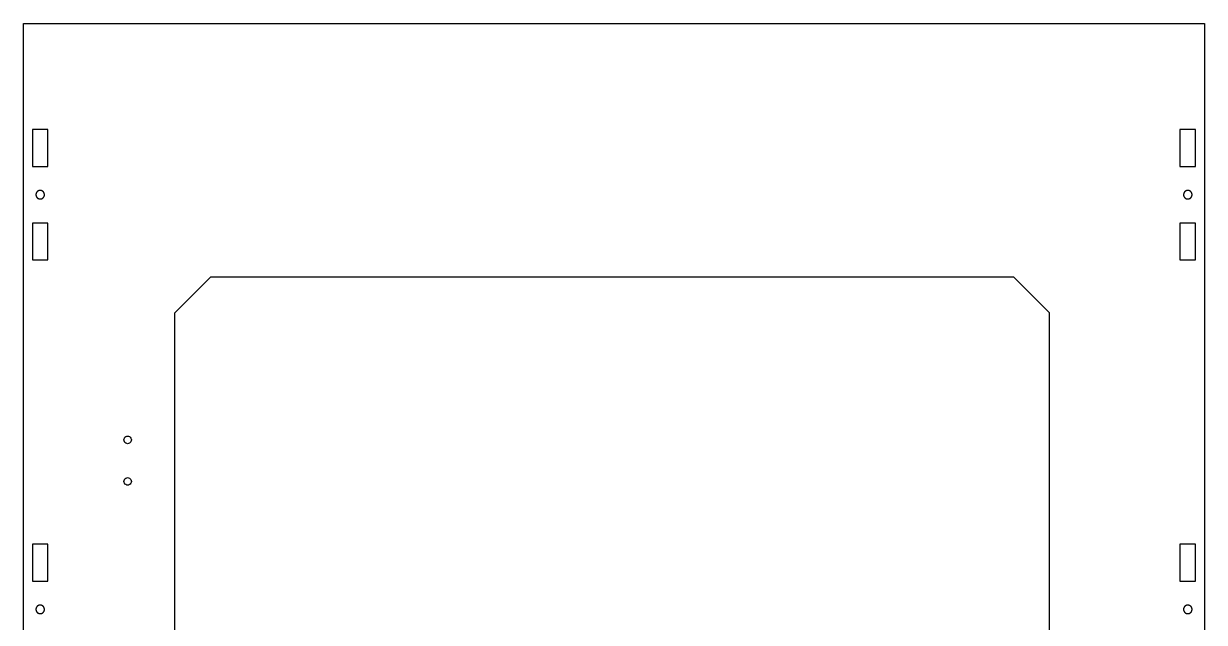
# Model space of a CAD drawing. Extents: x -841 to 661, y -518 to 541.
# Drawn here: x -840.9 to -342.1, y -245.3 to 7.4 of the extents above; entities that cross this region are included whole.
import ezdxf

# ---------------------------------------------------------------- set-up
doc = ezdxf.new("R2010")
doc.units = 0
doc.layers.get('0').update_dxf_attribs({"linetype": 'CONTINUOUS'})

msp = doc.modelspace()

# ---------------------------------------------------------------- linework, layer by layer
for p, q in [((-840.86, 7.45), (-342.08, 7.45)), ((-840.86, -517.55), (-840.86, 7.45)), ((-342.08, 7.45), (-342.08, -517.55)), ((-830.56, -37.21), (-837.16, -37.21)), ((-837.16, -37.21), (-837.16, -52.81)), ((-830.56, -52.81), (-830.56, -37.21)), ((-345.78, -37.21), (-352.38, -37.21)), ((-352.38, -37.21), (-352.38, -52.81)), ((-345.78, -52.81), (-345.78, -37.21)), ((-837.16, -52.81), (-830.56, -52.81)), ((-352.38, -52.81), (-345.78, -52.81)), ((-835.65, -64.68), (-835.66, -64.74)), ((-835.66, -64.74), (-835.66, -64.79)), ((-835.66, -64.79), (-835.65, -64.85)), ((-835.64, -64.51), (-835.65, -64.57)), ((-835.65, -64.57), (-835.65, -64.62)), ((-835.65, -64.62), (-835.65, -64.68)), ((-835.63, -64.46), (-835.64, -64.51)), ((-835.62, -64.4), (-835.63, -64.46)), ((-835.61, -64.35), (-835.62, -64.4)), ((-835.59, -64.29), (-835.61, -64.35)), ((-835.58, -64.24), (-835.59, -64.29)), ((-835.56, -64.18), (-835.58, -64.24)), ((-835.54, -64.13), (-835.56, -64.18)), ((-835.52, -64.08), (-835.54, -64.13)), ((-835.5, -64.02), (-835.52, -64.08)), ((-835.47, -63.97), (-835.5, -64.02)), ((-835.45, -63.92), (-835.47, -63.97)), ((-835.42, -63.87), (-835.45, -63.92)), ((-835.39, -63.82), (-835.42, -63.87)), ((-835.36, -63.78), (-835.39, -63.82)), ((-835.33, -63.73), (-835.36, -63.78)), ((-835.3, -63.68), (-835.33, -63.73)), ((-835.26, -63.64), (-835.3, -63.68)), ((-835.23, -63.6), (-835.26, -63.64)), ((-835.19, -63.55), (-835.23, -63.6)), ((-835.15, -63.51), (-835.19, -63.55)), ((-835.11, -63.47), (-835.15, -63.51)), ((-835.07, -63.43), (-835.11, -63.47)), ((-835.03, -63.4), (-835.07, -63.43)), ((-834.98, -63.36), (-835.03, -63.4)), ((-834.94, -63.33), (-834.98, -63.36)), ((-834.89, -63.29), (-834.94, -63.33)), ((-834.84, -63.26), (-834.89, -63.29)), ((-834.8, -63.23), (-834.84, -63.26)), ((-834.75, -63.2), (-834.8, -63.23)), ((-834.7, -63.17), (-834.75, -63.2)), ((-834.65, -63.15), (-834.7, -63.17)), ((-834.6, -63.12), (-834.65, -63.15)), ((-834.55, -63.1), (-834.6, -63.12)), ((-834.49, -63.08), (-834.55, -63.1)), ((-834.44, -63.06), (-834.49, -63.08)), ((-834.39, -63.04), (-834.44, -63.06)), ((-834.33, -63.03), (-834.39, -63.04)), ((-834.28, -63.01), (-834.33, -63.03)), ((-834.22, -63), (-834.28, -63.01)), ((-834.17, -62.99), (-834.22, -63)), ((-834.11, -62.98), (-834.17, -62.99)), ((-834.05, -62.98), (-834.11, -62.98)), ((-834, -62.97), (-834.05, -62.98)), ((-833.94, -62.97), (-834, -62.97)), ((-833.88, -62.96), (-833.94, -62.97)), ((-833.83, -62.96), (-833.88, -62.96)), ((-833.77, -62.97), (-833.83, -62.96)), ((-833.72, -62.97), (-833.77, -62.97)), ((-833.66, -62.98), (-833.72, -62.97)), ((-833.6, -62.98), (-833.66, -62.98)), ((-833.55, -62.99), (-833.6, -62.98)), ((-833.49, -63), (-833.55, -62.99)), ((-833.44, -63.01), (-833.49, -63)), ((-833.38, -63.03), (-833.44, -63.01)), ((-833.33, -63.04), (-833.38, -63.03)), ((-833.27, -63.06), (-833.33, -63.04)), ((-833.22, -63.08), (-833.27, -63.06)), ((-833.17, -63.1), (-833.22, -63.08)), ((-833.12, -63.12), (-833.17, -63.1)), ((-833.06, -63.15), (-833.12, -63.12)), ((-833.01, -63.17), (-833.06, -63.15)), ((-832.96, -63.2), (-833.01, -63.17)), ((-832.92, -63.23), (-832.96, -63.2)), ((-832.87, -63.26), (-832.92, -63.23)), ((-832.82, -63.29), (-832.87, -63.26)), ((-832.78, -63.32), (-832.82, -63.29)), ((-832.73, -63.36), (-832.78, -63.32)), ((-832.69, -63.4), (-832.73, -63.36)), ((-832.65, -63.43), (-832.69, -63.4)), ((-832.6, -63.47), (-832.65, -63.43)), ((-832.56, -63.51), (-832.6, -63.47)), ((-832.53, -63.55), (-832.56, -63.51)), ((-832.49, -63.59), (-832.53, -63.55)), ((-832.45, -63.64), (-832.49, -63.59)), ((-832.42, -63.68), (-832.45, -63.64)), ((-832.38, -63.73), (-832.42, -63.68)), ((-832.35, -63.78), (-832.38, -63.73)), ((-832.32, -63.82), (-832.35, -63.78)), ((-832.29, -63.87), (-832.32, -63.82)), ((-832.27, -63.92), (-832.29, -63.87)), ((-832.24, -63.97), (-832.27, -63.92)), ((-832.22, -64.02), (-832.24, -63.97)), ((-832.19, -64.07), (-832.22, -64.02)), ((-832.17, -64.13), (-832.19, -64.07)), ((-832.15, -64.18), (-832.17, -64.13)), ((-832.14, -64.23), (-832.15, -64.18)), ((-832.12, -64.29), (-832.14, -64.23)), ((-832.11, -64.34), (-832.12, -64.29)), ((-832.09, -64.4), (-832.11, -64.34)), ((-832.08, -64.45), (-832.09, -64.4)), ((-832.07, -64.51), (-832.08, -64.45)), ((-832.07, -64.57), (-832.07, -64.51)), ((-832.06, -64.62), (-832.07, -64.57)), ((-832.06, -64.68), (-832.06, -64.62)), ((-832.06, -64.74), (-832.06, -64.68)), ((-832.06, -64.79), (-832.06, -64.74)), ((-832.06, -64.85), (-832.06, -64.79)), ((-350.87, -64.62), (-350.88, -64.68)), ((-350.88, -64.68), (-350.88, -64.74)), ((-350.88, -64.74), (-350.88, -64.79)), ((-350.88, -64.79), (-350.88, -64.85)), ((-350.86, -64.51), (-350.87, -64.57)), ((-350.87, -64.57), (-350.87, -64.62)), ((-350.85, -64.46), (-350.86, -64.51)), ((-350.84, -64.4), (-350.85, -64.46)), ((-350.83, -64.35), (-350.84, -64.4)), ((-350.82, -64.29), (-350.83, -64.35)), ((-350.8, -64.24), (-350.82, -64.29)), ((-350.78, -64.18), (-350.8, -64.24)), ((-350.76, -64.13), (-350.78, -64.18)), ((-350.74, -64.08), (-350.76, -64.13)), ((-350.72, -64.02), (-350.74, -64.08)), ((-350.7, -63.97), (-350.72, -64.02)), ((-350.67, -63.92), (-350.7, -63.97)), ((-350.64, -63.87), (-350.67, -63.92)), ((-350.61, -63.82), (-350.64, -63.87)), ((-350.58, -63.78), (-350.61, -63.82)), ((-350.55, -63.73), (-350.58, -63.78)), ((-350.52, -63.68), (-350.55, -63.73)), ((-350.48, -63.64), (-350.52, -63.68)), ((-350.45, -63.6), (-350.48, -63.64)), ((-350.41, -63.55), (-350.45, -63.6)), ((-350.37, -63.51), (-350.41, -63.55)), ((-350.33, -63.47), (-350.37, -63.51)), ((-350.29, -63.43), (-350.33, -63.47)), ((-350.25, -63.4), (-350.29, -63.43)), ((-350.21, -63.36), (-350.25, -63.4)), ((-350.16, -63.33), (-350.21, -63.36)), ((-350.12, -63.29), (-350.16, -63.33)), ((-350.07, -63.26), (-350.12, -63.29)), ((-350.02, -63.23), (-350.07, -63.26)), ((-349.97, -63.2), (-350.02, -63.23)), ((-349.92, -63.17), (-349.97, -63.2)), ((-349.87, -63.15), (-349.92, -63.17)), ((-349.82, -63.12), (-349.87, -63.15)), ((-349.77, -63.1), (-349.82, -63.12)), ((-349.72, -63.08), (-349.77, -63.1)), ((-349.66, -63.06), (-349.72, -63.08)), ((-349.61, -63.04), (-349.66, -63.06)), ((-349.56, -63.03), (-349.61, -63.04)), ((-349.5, -63.01), (-349.56, -63.03)), ((-349.45, -63), (-349.5, -63.01)), ((-349.39, -62.99), (-349.45, -63)), ((-349.33, -62.98), (-349.39, -62.99)), ((-349.28, -62.98), (-349.33, -62.98)), ((-349.22, -62.97), (-349.28, -62.98)), ((-349.17, -62.97), (-349.22, -62.97)), ((-349.11, -62.96), (-349.17, -62.97)), ((-349.05, -62.96), (-349.11, -62.96)), ((-349, -62.97), (-349.05, -62.96)), ((-348.94, -62.97), (-349, -62.97)), ((-348.88, -62.98), (-348.94, -62.97)), ((-348.83, -62.98), (-348.88, -62.98)), ((-348.77, -62.99), (-348.83, -62.98)), ((-348.72, -63), (-348.77, -62.99)), ((-348.66, -63.01), (-348.72, -63)), ((-348.61, -63.03), (-348.66, -63.01)), ((-348.55, -63.04), (-348.61, -63.03)), ((-348.5, -63.06), (-348.55, -63.04)), ((-348.44, -63.08), (-348.5, -63.06)), ((-348.39, -63.1), (-348.44, -63.08)), ((-348.34, -63.12), (-348.39, -63.1)), ((-348.29, -63.15), (-348.34, -63.12)), ((-348.24, -63.17), (-348.29, -63.15)), ((-348.19, -63.2), (-348.24, -63.17)), ((-348.14, -63.23), (-348.19, -63.2)), ((-348.09, -63.26), (-348.14, -63.23)), ((-348.05, -63.29), (-348.09, -63.26)), ((-348, -63.32), (-348.05, -63.29)), ((-347.95, -63.36), (-348, -63.32)), ((-347.91, -63.4), (-347.95, -63.36)), ((-347.87, -63.43), (-347.91, -63.4)), ((-347.83, -63.47), (-347.87, -63.43)), ((-347.79, -63.51), (-347.83, -63.47)), ((-347.75, -63.55), (-347.79, -63.51)), ((-347.71, -63.59), (-347.75, -63.55)), ((-347.68, -63.64), (-347.71, -63.59)), ((-347.64, -63.68), (-347.68, -63.64)), ((-347.61, -63.73), (-347.64, -63.68)), ((-347.58, -63.78), (-347.61, -63.73)), ((-347.55, -63.82), (-347.58, -63.78)), ((-347.52, -63.87), (-347.55, -63.82)), ((-347.49, -63.92), (-347.52, -63.87)), ((-347.46, -63.97), (-347.49, -63.92)), ((-347.44, -64.02), (-347.46, -63.97)), ((-347.42, -64.07), (-347.44, -64.02)), ((-347.4, -64.13), (-347.42, -64.07)), ((-347.38, -64.18), (-347.4, -64.13)), ((-347.36, -64.23), (-347.38, -64.18)), ((-347.34, -64.29), (-347.36, -64.23)), ((-347.33, -64.34), (-347.34, -64.29)), ((-347.32, -64.4), (-347.33, -64.34)), ((-347.31, -64.45), (-347.32, -64.4)), ((-347.3, -64.51), (-347.31, -64.45)), ((-347.29, -64.57), (-347.3, -64.51)), ((-347.28, -64.62), (-347.29, -64.57)), ((-347.28, -64.68), (-347.28, -64.62)), ((-347.28, -64.74), (-347.28, -64.68)), ((-347.28, -64.79), (-347.28, -64.74)), ((-347.28, -64.85), (-347.28, -64.79)), ((-835.65, -64.85), (-835.65, -64.91)), ((-835.65, -64.91), (-835.64, -64.96)), ((-835.64, -64.96), (-835.64, -65.02)), ((-835.64, -65.02), (-835.63, -65.07)), ((-835.63, -65.07), (-835.62, -65.13)), ((-835.62, -65.13), (-835.61, -65.19)), ((-835.61, -65.19), (-835.59, -65.24)), ((-835.59, -65.24), (-835.58, -65.29)), ((-835.58, -65.29), (-835.56, -65.35)), ((-835.56, -65.35), (-835.54, -65.4)), ((-835.54, -65.4), (-835.52, -65.45)), ((-835.52, -65.45), (-835.5, -65.51)), ((-835.5, -65.51), (-835.47, -65.56)), ((-835.47, -65.56), (-835.45, -65.61)), ((-835.45, -65.61), (-835.42, -65.66)), ((-835.42, -65.66), (-835.39, -65.71)), ((-835.39, -65.71), (-835.36, -65.75)), ((-835.36, -65.75), (-835.33, -65.8)), ((-835.33, -65.8), (-835.29, -65.85)), ((-835.29, -65.85), (-835.26, -65.89)), ((-835.26, -65.89), (-835.22, -65.93)), ((-835.22, -65.93), (-835.19, -65.98)), ((-835.19, -65.98), (-835.15, -66.02)), ((-835.15, -66.02), (-835.11, -66.06)), ((-835.11, -66.06), (-835.07, -66.1)), ((-835.07, -66.1), (-835.02, -66.13)), ((-835.02, -66.13), (-834.98, -66.17)), ((-834.98, -66.17), (-834.94, -66.2)), ((-834.94, -66.2), (-834.89, -66.24)), ((-834.89, -66.24), (-834.84, -66.27)), ((-834.84, -66.27), (-834.8, -66.3)), ((-834.8, -66.3), (-834.75, -66.33)), ((-834.75, -66.33), (-834.7, -66.36)), ((-834.7, -66.36), (-834.65, -66.38)), ((-834.65, -66.38), (-834.6, -66.41)), ((-834.6, -66.41), (-834.54, -66.43)), ((-834.54, -66.43), (-834.49, -66.45)), ((-834.49, -66.45), (-834.44, -66.47)), ((-834.44, -66.47), (-834.38, -66.49)), ((-834.38, -66.49), (-834.33, -66.5)), ((-834.33, -66.5), (-834.28, -66.52)), ((-834.28, -66.52), (-834.22, -66.53)), ((-834.22, -66.53), (-834.16, -66.54)), ((-834.16, -66.54), (-834.11, -66.55)), ((-834.11, -66.55), (-834.05, -66.55)), ((-834.05, -66.55), (-834, -66.56)), ((-834, -66.56), (-833.94, -66.56)), ((-833.94, -66.56), (-833.88, -66.56)), ((-833.88, -66.56), (-833.83, -66.56)), ((-833.83, -66.56), (-833.77, -66.56)), ((-833.77, -66.56), (-833.71, -66.56)), ((-833.71, -66.56), (-833.66, -66.55)), ((-833.66, -66.55), (-833.6, -66.55)), ((-833.6, -66.55), (-833.55, -66.54)), ((-833.55, -66.54), (-833.49, -66.53)), ((-833.49, -66.53), (-833.43, -66.51)), ((-833.43, -66.51), (-833.38, -66.5)), ((-833.38, -66.5), (-833.33, -66.48)), ((-833.33, -66.48), (-833.27, -66.47)), ((-833.27, -66.47), (-833.22, -66.45)), ((-833.22, -66.45), (-833.17, -66.43)), ((-833.17, -66.43), (-833.11, -66.4)), ((-833.11, -66.4), (-833.06, -66.38)), ((-833.06, -66.38), (-833.01, -66.35)), ((-833.01, -66.35), (-832.96, -66.33)), ((-832.96, -66.33), (-832.91, -66.3)), ((-832.91, -66.3), (-832.87, -66.27)), ((-832.87, -66.27), (-832.82, -66.24)), ((-832.82, -66.24), (-832.77, -66.2)), ((-832.77, -66.2), (-832.73, -66.17)), ((-832.73, -66.17), (-832.69, -66.13)), ((-832.69, -66.13), (-832.64, -66.1)), ((-832.64, -66.1), (-832.6, -66.06)), ((-832.6, -66.06), (-832.56, -66.02)), ((-832.56, -66.02), (-832.52, -65.98)), ((-832.52, -65.98), (-832.49, -65.93)), ((-832.49, -65.93), (-832.45, -65.89)), ((-832.45, -65.89), (-832.42, -65.84)), ((-832.42, -65.84), (-832.38, -65.8)), ((-832.38, -65.8), (-832.35, -65.75)), ((-832.35, -65.75), (-832.32, -65.7)), ((-832.32, -65.7), (-832.29, -65.66)), ((-832.29, -65.66), (-832.26, -65.61)), ((-832.26, -65.61), (-832.24, -65.56)), ((-832.24, -65.56), (-832.21, -65.5)), ((-832.21, -65.5), (-832.19, -65.45)), ((-832.19, -65.45), (-832.17, -65.4)), ((-832.17, -65.4), (-832.15, -65.35)), ((-832.15, -65.35), (-832.14, -65.29)), ((-832.14, -65.29), (-832.12, -65.24)), ((-832.12, -65.24), (-832.11, -65.18)), ((-832.11, -65.18), (-832.09, -65.13)), ((-832.09, -65.13), (-832.08, -65.07)), ((-832.08, -65.07), (-832.07, -65.02)), ((-832.07, -64.96), (-832.06, -64.9)), ((-832.07, -65.02), (-832.07, -64.96)), ((-832.06, -64.9), (-832.06, -64.85)), ((-350.88, -64.85), (-350.87, -64.91)), ((-350.87, -64.91), (-350.87, -64.96)), ((-350.87, -64.96), (-350.86, -65.02)), ((-350.86, -65.02), (-350.85, -65.07)), ((-350.85, -65.07), (-350.84, -65.13)), ((-350.84, -65.13), (-350.83, -65.19)), ((-350.83, -65.19), (-350.82, -65.24)), ((-350.82, -65.24), (-350.8, -65.29)), ((-350.8, -65.29), (-350.78, -65.35)), ((-350.78, -65.35), (-350.76, -65.4)), ((-350.76, -65.4), (-350.74, -65.45)), ((-350.74, -65.45), (-350.72, -65.51)), ((-350.72, -65.51), (-350.7, -65.56)), ((-350.7, -65.56), (-350.67, -65.61)), ((-350.67, -65.61), (-350.64, -65.66)), ((-350.64, -65.66), (-350.61, -65.71)), ((-350.61, -65.71), (-350.58, -65.75)), ((-350.58, -65.75), (-350.55, -65.8)), ((-350.55, -65.8), (-350.52, -65.85)), ((-350.52, -65.85), (-350.48, -65.89)), ((-350.48, -65.89), (-350.45, -65.93)), ((-350.45, -65.93), (-350.41, -65.98)), ((-350.41, -65.98), (-350.37, -66.02)), ((-350.37, -66.02), (-350.33, -66.06)), ((-350.33, -66.06), (-350.29, -66.1)), ((-350.29, -66.1), (-350.25, -66.13)), ((-350.25, -66.13), (-350.2, -66.17)), ((-350.2, -66.17), (-350.16, -66.2)), ((-350.16, -66.2), (-350.11, -66.24)), ((-350.11, -66.24), (-350.07, -66.27)), ((-350.07, -66.27), (-350.02, -66.3)), ((-350.02, -66.3), (-349.97, -66.33)), ((-349.97, -66.33), (-349.92, -66.36)), ((-349.92, -66.36), (-349.87, -66.38)), ((-349.87, -66.38), (-349.82, -66.41)), ((-349.82, -66.41), (-349.77, -66.43)), ((-349.77, -66.43), (-349.71, -66.45)), ((-349.71, -66.45), (-349.66, -66.47)), ((-349.66, -66.47), (-349.61, -66.49)), ((-349.61, -66.49), (-349.55, -66.5)), ((-349.55, -66.5), (-349.5, -66.52)), ((-349.5, -66.52), (-349.44, -66.53)), ((-349.44, -66.53), (-349.39, -66.54)), ((-349.39, -66.54), (-349.33, -66.55)), ((-349.33, -66.55), (-349.28, -66.55)), ((-349.28, -66.55), (-349.22, -66.56)), ((-349.22, -66.56), (-349.16, -66.56)), ((-349.16, -66.56), (-349.11, -66.56)), ((-349.11, -66.56), (-349.05, -66.56)), ((-349.05, -66.56), (-348.99, -66.56)), ((-348.99, -66.56), (-348.94, -66.56)), ((-348.94, -66.56), (-348.88, -66.55)), ((-348.88, -66.55), (-348.82, -66.55)), ((-348.82, -66.55), (-348.77, -66.54)), ((-348.77, -66.54), (-348.71, -66.53)), ((-348.71, -66.53), (-348.66, -66.51)), ((-348.66, -66.51), (-348.6, -66.5)), ((-348.6, -66.5), (-348.55, -66.48)), ((-348.55, -66.48), (-348.5, -66.47)), ((-348.5, -66.47), (-348.44, -66.45)), ((-348.44, -66.45), (-348.39, -66.43)), ((-348.39, -66.43), (-348.34, -66.4)), ((-348.34, -66.4), (-348.29, -66.38)), ((-348.29, -66.38), (-348.24, -66.35)), ((-348.24, -66.35), (-348.19, -66.33)), ((-348.19, -66.33), (-348.14, -66.3)), ((-348.14, -66.3), (-348.09, -66.27)), ((-348.09, -66.27), (-348.04, -66.24)), ((-348.04, -66.24), (-348, -66.2)), ((-348, -66.2), (-347.95, -66.17)), ((-347.95, -66.17), (-347.91, -66.13)), ((-347.91, -66.13), (-347.87, -66.1)), ((-347.87, -66.1), (-347.83, -66.06)), ((-347.83, -66.06), (-347.79, -66.02)), ((-347.79, -66.02), (-347.75, -65.98)), ((-347.75, -65.98), (-347.71, -65.93)), ((-347.71, -65.93), (-347.67, -65.89)), ((-347.67, -65.89), (-347.64, -65.84)), ((-347.64, -65.84), (-347.61, -65.8)), ((-347.61, -65.8), (-347.57, -65.75)), ((-347.57, -65.75), (-347.54, -65.7)), ((-347.54, -65.7), (-347.52, -65.66)), ((-347.52, -65.66), (-347.49, -65.61)), ((-347.49, -65.61), (-347.46, -65.56)), ((-347.46, -65.56), (-347.44, -65.5)), ((-347.44, -65.5), (-347.42, -65.45)), ((-347.42, -65.45), (-347.4, -65.4)), ((-347.4, -65.4), (-347.38, -65.35)), ((-347.38, -65.35), (-347.36, -65.29)), ((-347.36, -65.29), (-347.34, -65.24)), ((-347.34, -65.24), (-347.33, -65.18)), ((-347.33, -65.18), (-347.32, -65.13)), ((-347.32, -65.13), (-347.31, -65.07)), ((-347.31, -65.07), (-347.3, -65.02)), ((-347.3, -65.02), (-347.29, -64.96)), ((-347.29, -64.96), (-347.28, -64.9)), ((-347.28, -64.9), (-347.28, -64.85)), ((-830.56, -76.71), (-837.16, -76.71)), ((-837.16, -76.71), (-837.16, -92.31)), ((-830.56, -92.31), (-830.56, -76.71)), ((-352.38, -76.71), (-352.38, -92.31)), ((-345.78, -76.71), (-352.38, -76.71)), ((-345.78, -92.31), (-345.78, -76.71)), ((-837.16, -92.31), (-830.56, -92.31)), ((-352.38, -92.31), (-345.78, -92.31)), ((-776.91, -114.56), (-761.91, -99.56)), ((-422.51, -99.56), (-761.91, -99.56)), ((-407.51, -114.56), (-422.51, -99.56)), ((-776.91, -378.97), (-776.91, -114.56)), ((-407.51, -379.04), (-407.51, -114.56)), ((-798.51, -168.26), (-798.45, -167.85)), ((-798.45, -168.68), (-798.51, -168.26)), ((-798.45, -167.85), (-798.29, -167.46)), ((-798.29, -169.06), (-798.45, -168.68)), ((-798.29, -167.46), (-798.04, -167.13)), ((-798.04, -169.39), (-798.29, -169.06)), ((-798.04, -167.13), (-797.71, -166.88)), ((-797.71, -169.65), (-798.04, -169.39)), ((-797.71, -166.88), (-797.32, -166.72)), ((-797.32, -166.72), (-796.91, -166.66)), ((-796.91, -166.66), (-796.49, -166.72)), ((-796.49, -166.72), (-796.11, -166.88)), ((-796.11, -166.88), (-795.78, -167.13)), ((-795.78, -169.39), (-796.11, -169.65)), ((-795.78, -167.13), (-795.52, -167.46)), ((-795.52, -169.06), (-795.78, -169.39)), ((-795.52, -167.46), (-795.36, -167.85)), ((-795.36, -168.68), (-795.52, -169.06)), ((-795.36, -167.85), (-795.31, -168.26)), ((-795.31, -168.26), (-795.36, -168.68)), ((-797.32, -169.81), (-797.71, -169.65)), ((-796.91, -169.86), (-797.32, -169.81)), ((-796.49, -169.81), (-796.91, -169.86)), ((-796.11, -169.65), (-796.49, -169.81)), ((-798.04, -184.63), (-797.71, -184.38)), ((-797.71, -184.38), (-797.32, -184.22)), ((-797.32, -184.22), (-796.91, -184.16)), ((-796.91, -184.16), (-796.49, -184.22)), ((-796.49, -184.22), (-796.11, -184.38)), ((-796.11, -184.38), (-795.78, -184.63)), ((-798.51, -185.76), (-798.45, -185.35)), ((-798.45, -186.18), (-798.51, -185.76)), ((-798.45, -185.35), (-798.29, -184.96)), ((-798.29, -186.56), (-798.45, -186.18)), ((-798.29, -184.96), (-798.04, -184.63)), ((-798.04, -186.89), (-798.29, -186.56)), ((-797.71, -187.15), (-798.04, -186.89)), ((-797.32, -187.31), (-797.71, -187.15)), ((-796.91, -187.36), (-797.32, -187.31)), ((-796.49, -187.31), (-796.91, -187.36)), ((-796.11, -187.15), (-796.49, -187.31)), ((-795.78, -186.89), (-796.11, -187.15)), ((-795.78, -184.63), (-795.52, -184.96)), ((-795.52, -186.56), (-795.78, -186.89)), ((-795.52, -184.96), (-795.36, -185.35)), ((-795.36, -186.18), (-795.52, -186.56)), ((-795.36, -185.35), (-795.31, -185.76)), ((-795.31, -185.76), (-795.36, -186.18)), ((-837.16, -212.25), (-837.16, -227.85)), ((-830.56, -212.25), (-837.16, -212.25)), ((-830.56, -227.85), (-830.56, -212.25)), ((-352.38, -212.25), (-352.38, -227.85)), ((-345.78, -212.25), (-352.38, -212.25)), ((-345.78, -227.85), (-345.78, -212.25)), ((-837.16, -227.85), (-830.56, -227.85)), ((-352.38, -227.85), (-345.78, -227.85)), ((-835.61, -239.38), (-835.62, -239.44)), ((-835.59, -239.33), (-835.61, -239.38)), ((-835.58, -239.27), (-835.59, -239.33)), ((-835.56, -239.22), (-835.58, -239.27)), ((-835.54, -239.17), (-835.56, -239.22)), ((-835.52, -239.11), (-835.54, -239.17)), ((-835.5, -239.06), (-835.52, -239.11)), ((-835.47, -239.01), (-835.5, -239.06)), ((-835.45, -238.96), (-835.47, -239.01)), ((-835.42, -238.91), (-835.45, -238.96)), ((-835.39, -238.86), (-835.42, -238.91)), ((-835.36, -238.81), (-835.39, -238.86)), ((-835.33, -238.77), (-835.36, -238.81)), ((-835.3, -238.72), (-835.33, -238.77)), ((-835.26, -238.68), (-835.3, -238.72)), ((-835.23, -238.63), (-835.26, -238.68)), ((-835.19, -238.59), (-835.23, -238.63)), ((-835.15, -238.55), (-835.19, -238.59)), ((-835.11, -238.51), (-835.15, -238.55)), ((-835.07, -238.47), (-835.11, -238.51)), ((-835.03, -238.43), (-835.07, -238.47)), ((-834.98, -238.4), (-835.03, -238.43)), ((-834.94, -238.36), (-834.98, -238.4)), ((-834.89, -238.33), (-834.94, -238.36)), ((-834.84, -238.3), (-834.89, -238.33)), ((-834.8, -238.27), (-834.84, -238.3)), ((-834.75, -238.24), (-834.8, -238.27)), ((-834.7, -238.21), (-834.75, -238.24)), ((-834.65, -238.19), (-834.7, -238.21)), ((-834.6, -238.16), (-834.65, -238.19)), ((-834.55, -238.14), (-834.6, -238.16)), ((-834.49, -238.12), (-834.55, -238.14)), ((-834.44, -238.1), (-834.49, -238.12)), ((-834.39, -238.08), (-834.44, -238.1)), ((-834.33, -238.07), (-834.39, -238.08)), ((-834.28, -238.05), (-834.33, -238.07)), ((-834.22, -238.04), (-834.28, -238.05)), ((-834.17, -238.03), (-834.22, -238.04)), ((-834.11, -238.02), (-834.17, -238.03)), ((-834.05, -238.01), (-834.11, -238.02)), ((-834, -238.01), (-834.05, -238.01)), ((-833.94, -238), (-834, -238.01)), ((-833.88, -238), (-833.94, -238)), ((-833.83, -238), (-833.88, -238)), ((-833.77, -238), (-833.83, -238)), ((-833.72, -238.01), (-833.77, -238)), ((-833.66, -238.01), (-833.72, -238.01)), ((-833.6, -238.02), (-833.66, -238.01)), ((-833.55, -238.03), (-833.6, -238.02)), ((-833.49, -238.04), (-833.55, -238.03)), ((-833.44, -238.05), (-833.49, -238.04)), ((-833.38, -238.07), (-833.44, -238.05)), ((-833.33, -238.08), (-833.38, -238.07)), ((-833.27, -238.1), (-833.33, -238.08)), ((-833.22, -238.12), (-833.27, -238.1)), ((-833.17, -238.14), (-833.22, -238.12)), ((-833.12, -238.16), (-833.17, -238.14)), ((-833.06, -238.18), (-833.12, -238.16)), ((-833.01, -238.21), (-833.06, -238.18)), ((-832.96, -238.24), (-833.01, -238.21)), ((-832.92, -238.27), (-832.96, -238.24)), ((-832.87, -238.3), (-832.92, -238.27)), ((-832.82, -238.33), (-832.87, -238.3)), ((-832.78, -238.36), (-832.82, -238.33)), ((-832.73, -238.4), (-832.78, -238.36)), ((-832.69, -238.43), (-832.73, -238.4)), ((-832.65, -238.47), (-832.69, -238.43)), ((-832.6, -238.51), (-832.65, -238.47)), ((-832.56, -238.55), (-832.6, -238.51)), ((-832.53, -238.59), (-832.56, -238.55)), ((-832.49, -238.63), (-832.53, -238.59)), ((-832.45, -238.68), (-832.49, -238.63)), ((-832.42, -238.72), (-832.45, -238.68)), ((-832.38, -238.77), (-832.42, -238.72)), ((-832.35, -238.81), (-832.38, -238.77)), ((-832.32, -238.86), (-832.35, -238.81)), ((-832.29, -238.91), (-832.32, -238.86)), ((-832.27, -238.96), (-832.29, -238.91)), ((-832.24, -239.01), (-832.27, -238.96)), ((-832.22, -239.06), (-832.24, -239.01)), ((-832.19, -239.11), (-832.22, -239.06)), ((-832.17, -239.16), (-832.19, -239.11)), ((-832.15, -239.22), (-832.17, -239.16)), ((-832.14, -239.27), (-832.15, -239.22)), ((-832.12, -239.33), (-832.14, -239.27)), ((-832.11, -239.38), (-832.12, -239.33)), ((-832.09, -239.44), (-832.11, -239.38)), ((-350.84, -239.41), (-350.85, -239.46)), ((-350.82, -239.35), (-350.84, -239.41)), ((-350.81, -239.3), (-350.82, -239.35)), ((-350.79, -239.25), (-350.81, -239.3)), ((-350.77, -239.19), (-350.79, -239.25)), ((-350.75, -239.14), (-350.77, -239.19)), ((-350.73, -239.09), (-350.75, -239.14)), ((-350.71, -239.04), (-350.73, -239.09)), ((-350.68, -238.98), (-350.71, -239.04)), ((-350.66, -238.93), (-350.68, -238.98)), ((-350.63, -238.89), (-350.66, -238.93)), ((-350.6, -238.84), (-350.63, -238.89)), ((-350.57, -238.79), (-350.6, -238.84)), ((-350.54, -238.74), (-350.57, -238.79)), ((-350.5, -238.7), (-350.54, -238.74)), ((-350.47, -238.65), (-350.5, -238.7)), ((-350.43, -238.61), (-350.47, -238.65)), ((-350.39, -238.57), (-350.43, -238.61)), ((-350.35, -238.53), (-350.39, -238.57)), ((-350.31, -238.49), (-350.35, -238.53)), ((-350.27, -238.45), (-350.31, -238.49)), ((-350.23, -238.42), (-350.27, -238.45)), ((-350.18, -238.38), (-350.23, -238.42)), ((-350.14, -238.35), (-350.18, -238.38)), ((-350.09, -238.31), (-350.14, -238.35)), ((-350.04, -238.28), (-350.09, -238.31)), ((-350, -238.25), (-350.04, -238.28)), ((-349.95, -238.22), (-350, -238.25)), ((-349.9, -238.2), (-349.95, -238.22)), ((-349.85, -238.17), (-349.9, -238.2)), ((-349.79, -238.15), (-349.85, -238.17)), ((-349.74, -238.13), (-349.79, -238.15)), ((-349.69, -238.11), (-349.74, -238.13)), ((-349.64, -238.09), (-349.69, -238.11)), ((-349.58, -238.07), (-349.64, -238.09)), ((-349.53, -238.06), (-349.58, -238.07)), ((-349.47, -238.05), (-349.53, -238.06)), ((-349.42, -238.03), (-349.47, -238.05)), ((-349.36, -238.02), (-349.42, -238.03)), ((-349.3, -238.02), (-349.36, -238.02)), ((-349.25, -238.01), (-349.3, -238.02)), ((-349.19, -238.01), (-349.25, -238.01)), ((-349.14, -238), (-349.19, -238.01)), ((-349.08, -238), (-349.14, -238)), ((-349.02, -238), (-349.08, -238)), ((-348.97, -238.01), (-349.02, -238)), ((-348.91, -238.01), (-348.97, -238.01)), ((-348.85, -238.02), (-348.91, -238.01)), ((-348.8, -238.02), (-348.85, -238.02)), ((-348.74, -238.03), (-348.8, -238.02)), ((-348.69, -238.05), (-348.74, -238.03)), ((-348.63, -238.06), (-348.69, -238.05)), ((-348.58, -238.07), (-348.63, -238.06)), ((-348.52, -238.09), (-348.58, -238.07)), ((-348.47, -238.11), (-348.52, -238.09)), ((-348.42, -238.13), (-348.47, -238.11)), ((-348.36, -238.15), (-348.42, -238.13)), ((-348.31, -238.17), (-348.36, -238.15)), ((-348.26, -238.2), (-348.31, -238.17)), ((-348.21, -238.22), (-348.26, -238.2)), ((-348.16, -238.25), (-348.21, -238.22)), ((-348.11, -238.28), (-348.16, -238.25)), ((-348.07, -238.31), (-348.11, -238.28)), ((-348.02, -238.35), (-348.07, -238.31)), ((-347.98, -238.38), (-348.02, -238.35)), ((-347.93, -238.42), (-347.98, -238.38)), ((-347.89, -238.45), (-347.93, -238.42)), ((-347.85, -238.49), (-347.89, -238.45)), ((-347.81, -238.53), (-347.85, -238.49)), ((-347.77, -238.57), (-347.81, -238.53)), ((-347.73, -238.61), (-347.77, -238.57)), ((-347.69, -238.65), (-347.73, -238.61)), ((-347.66, -238.7), (-347.69, -238.65)), ((-347.62, -238.74), (-347.66, -238.7)), ((-347.59, -238.79), (-347.62, -238.74)), ((-347.56, -238.84), (-347.59, -238.79)), ((-347.53, -238.89), (-347.56, -238.84)), ((-347.5, -238.93), (-347.53, -238.89)), ((-347.48, -238.98), (-347.5, -238.93)), ((-347.45, -239.04), (-347.48, -238.98)), ((-347.43, -239.09), (-347.45, -239.04)), ((-347.41, -239.14), (-347.43, -239.09)), ((-347.39, -239.19), (-347.41, -239.14)), ((-347.37, -239.25), (-347.39, -239.19)), ((-347.35, -239.3), (-347.37, -239.25)), ((-347.34, -239.35), (-347.35, -239.3)), ((-347.32, -239.41), (-347.34, -239.35)), ((-347.31, -239.46), (-347.32, -239.41)), ((-835.65, -239.72), (-835.66, -239.77)), ((-835.66, -239.77), (-835.66, -239.83)), ((-835.66, -239.83), (-835.65, -239.89)), ((-835.64, -239.55), (-835.65, -239.6)), ((-835.65, -239.6), (-835.65, -239.66)), ((-835.65, -239.66), (-835.65, -239.72)), ((-835.65, -239.89), (-835.65, -239.94)), ((-835.65, -239.94), (-835.64, -240)), ((-835.63, -239.49), (-835.64, -239.55)), ((-835.64, -240), (-835.64, -240.06)), ((-835.64, -240.06), (-835.63, -240.11)), ((-835.62, -239.44), (-835.63, -239.49)), ((-835.63, -240.11), (-835.62, -240.17)), ((-835.62, -240.17), (-835.61, -240.22)), ((-835.61, -240.22), (-835.59, -240.28)), ((-835.59, -240.28), (-835.58, -240.33)), ((-835.58, -240.33), (-835.56, -240.39)), ((-835.56, -240.39), (-835.54, -240.44)), ((-835.54, -240.44), (-835.52, -240.49)), ((-835.52, -240.49), (-835.5, -240.54)), ((-835.5, -240.54), (-835.47, -240.59)), ((-835.47, -240.59), (-835.45, -240.64)), ((-835.45, -240.64), (-835.42, -240.69)), ((-835.42, -240.69), (-835.39, -240.74)), ((-835.39, -240.74), (-835.36, -240.79)), ((-835.36, -240.79), (-835.33, -240.84)), ((-835.33, -240.84), (-835.29, -240.88)), ((-835.29, -240.88), (-835.26, -240.93)), ((-835.26, -240.93), (-835.22, -240.97)), ((-835.22, -240.97), (-835.19, -241.01)), ((-835.19, -241.01), (-835.15, -241.05)), ((-835.15, -241.05), (-835.11, -241.09)), ((-835.11, -241.09), (-835.07, -241.13)), ((-835.07, -241.13), (-835.02, -241.17)), ((-835.02, -241.17), (-834.98, -241.21)), ((-834.98, -241.21), (-834.94, -241.24)), ((-834.94, -241.24), (-834.89, -241.27)), ((-834.89, -241.27), (-834.84, -241.31)), ((-834.84, -241.31), (-834.8, -241.34)), ((-834.8, -241.34), (-834.75, -241.37)), ((-834.75, -241.37), (-834.7, -241.39)), ((-834.7, -241.39), (-834.65, -241.42)), ((-834.65, -241.42), (-834.6, -241.44)), ((-834.6, -241.44), (-834.54, -241.46)), ((-834.54, -241.46), (-834.49, -241.49)), ((-834.49, -241.49), (-834.44, -241.5)), ((-834.44, -241.5), (-834.38, -241.52)), ((-834.38, -241.52), (-834.33, -241.54)), ((-834.33, -241.54), (-834.28, -241.55)), ((-834.28, -241.55), (-834.22, -241.56)), ((-834.22, -241.56), (-834.16, -241.57)), ((-834.16, -241.57), (-834.11, -241.58)), ((-834.11, -241.58), (-834.05, -241.59)), ((-834.05, -241.59), (-834, -241.6)), ((-834, -241.6), (-833.94, -241.6)), ((-833.94, -241.6), (-833.88, -241.6)), ((-833.88, -241.6), (-833.83, -241.6)), ((-833.83, -241.6), (-833.77, -241.6)), ((-833.77, -241.6), (-833.71, -241.6)), ((-833.71, -241.6), (-833.66, -241.59)), ((-833.66, -241.59), (-833.6, -241.58)), ((-833.6, -241.58), (-833.55, -241.57)), ((-833.55, -241.57), (-833.49, -241.56)), ((-833.49, -241.56), (-833.43, -241.55)), ((-833.43, -241.55), (-833.38, -241.54)), ((-833.38, -241.54), (-833.33, -241.52)), ((-833.33, -241.52), (-833.27, -241.5)), ((-833.27, -241.5), (-833.22, -241.49)), ((-833.22, -241.49), (-833.17, -241.46)), ((-833.17, -241.46), (-833.11, -241.44)), ((-833.11, -241.44), (-833.06, -241.42)), ((-833.06, -241.42), (-833.01, -241.39)), ((-833.01, -241.39), (-832.96, -241.36)), ((-832.96, -241.36), (-832.91, -241.34)), ((-832.91, -241.34), (-832.87, -241.31)), ((-832.87, -241.31), (-832.82, -241.27)), ((-832.82, -241.27), (-832.77, -241.24)), ((-832.77, -241.24), (-832.73, -241.21)), ((-832.73, -241.21), (-832.69, -241.17)), ((-832.69, -241.17), (-832.64, -241.13)), ((-832.64, -241.13), (-832.6, -241.09)), ((-832.6, -241.09), (-832.56, -241.05)), ((-832.56, -241.05), (-832.52, -241.01)), ((-832.52, -241.01), (-832.49, -240.97)), ((-832.49, -240.97), (-832.45, -240.93)), ((-832.45, -240.93), (-832.42, -240.88)), ((-832.42, -240.88), (-832.38, -240.84)), ((-832.38, -240.84), (-832.35, -240.79)), ((-832.35, -240.79), (-832.32, -240.74)), ((-832.32, -240.74), (-832.29, -240.69)), ((-832.29, -240.69), (-832.26, -240.64)), ((-832.26, -240.64), (-832.24, -240.59)), ((-832.24, -240.59), (-832.21, -240.54)), ((-832.21, -240.54), (-832.19, -240.49)), ((-832.19, -240.49), (-832.17, -240.44)), ((-832.17, -240.44), (-832.15, -240.38)), ((-832.15, -240.38), (-832.14, -240.33)), ((-832.14, -240.33), (-832.12, -240.28)), ((-832.12, -240.28), (-832.11, -240.22)), ((-832.11, -240.22), (-832.09, -240.17)), ((-832.08, -239.49), (-832.09, -239.44)), ((-832.09, -240.17), (-832.08, -240.11)), ((-832.07, -239.55), (-832.08, -239.49)), ((-832.08, -240.11), (-832.07, -240.05)), ((-832.07, -239.6), (-832.07, -239.55)), ((-832.06, -239.66), (-832.07, -239.6)), ((-832.07, -240), (-832.06, -239.94)), ((-832.07, -240.05), (-832.07, -240)), ((-832.06, -239.72), (-832.06, -239.66)), ((-832.06, -239.77), (-832.06, -239.72)), ((-832.06, -239.83), (-832.06, -239.77)), ((-832.06, -239.89), (-832.06, -239.83)), ((-832.06, -239.94), (-832.06, -239.89)), ((-350.87, -239.63), (-350.88, -239.69)), ((-350.88, -239.69), (-350.88, -239.75)), ((-350.88, -239.75), (-350.88, -239.8)), ((-350.88, -239.8), (-350.88, -239.86)), ((-350.88, -239.86), (-350.88, -239.92)), ((-350.88, -239.92), (-350.87, -239.97)), ((-350.86, -239.52), (-350.87, -239.58)), ((-350.87, -239.58), (-350.87, -239.63)), ((-350.87, -239.97), (-350.87, -240.03)), ((-350.87, -240.03), (-350.86, -240.08)), ((-350.85, -239.46), (-350.86, -239.52)), ((-350.86, -240.08), (-350.85, -240.14)), ((-350.85, -240.14), (-350.84, -240.19)), ((-350.84, -240.19), (-350.82, -240.25)), ((-350.82, -240.25), (-350.81, -240.3)), ((-350.81, -240.3), (-350.79, -240.36)), ((-350.79, -240.36), (-350.77, -240.41)), ((-350.77, -240.41), (-350.75, -240.46)), ((-350.75, -240.46), (-350.73, -240.52)), ((-350.73, -240.52), (-350.71, -240.57)), ((-350.71, -240.57), (-350.68, -240.62)), ((-350.68, -240.62), (-350.66, -240.67)), ((-350.66, -240.67), (-350.63, -240.72)), ((-350.63, -240.72), (-350.6, -240.77)), ((-350.6, -240.77), (-350.57, -240.81)), ((-350.57, -240.81), (-350.54, -240.86)), ((-350.54, -240.86), (-350.5, -240.91)), ((-350.5, -240.91), (-350.47, -240.95)), ((-350.47, -240.95), (-350.43, -240.99)), ((-350.43, -240.99), (-350.39, -241.03)), ((-350.39, -241.03), (-350.35, -241.07)), ((-350.35, -241.07), (-350.31, -241.11)), ((-350.31, -241.11), (-350.27, -241.15)), ((-350.27, -241.15), (-350.23, -241.19)), ((-350.23, -241.19), (-350.18, -241.22)), ((-350.18, -241.22), (-350.14, -241.26)), ((-350.14, -241.26), (-350.09, -241.29)), ((-350.09, -241.29), (-350.04, -241.32)), ((-350.04, -241.32), (-350, -241.35)), ((-350, -241.35), (-349.95, -241.38)), ((-349.95, -241.38), (-349.9, -241.41)), ((-349.9, -241.41), (-349.85, -241.43)), ((-349.85, -241.43), (-349.79, -241.45)), ((-349.79, -241.45), (-349.74, -241.48)), ((-349.74, -241.48), (-349.69, -241.5)), ((-349.69, -241.5), (-349.64, -241.51)), ((-349.64, -241.51), (-349.58, -241.53)), ((-349.58, -241.53), (-349.53, -241.55)), ((-349.53, -241.55), (-349.47, -241.56)), ((-349.47, -241.56), (-349.42, -241.57)), ((-349.42, -241.57), (-349.36, -241.58)), ((-349.36, -241.58), (-349.3, -241.59)), ((-349.3, -241.59), (-349.25, -241.59)), ((-349.25, -241.59), (-349.19, -241.6)), ((-349.19, -241.6), (-349.14, -241.6)), ((-349.14, -241.6), (-349.08, -241.6)), ((-349.08, -241.6), (-349.02, -241.6)), ((-349.02, -241.6), (-348.97, -241.6)), ((-348.97, -241.6), (-348.91, -241.59)), ((-348.91, -241.59), (-348.85, -241.59)), ((-348.85, -241.59), (-348.8, -241.58)), ((-348.8, -241.58), (-348.74, -241.57)), ((-348.74, -241.57), (-348.69, -241.56)), ((-348.69, -241.56), (-348.63, -241.55)), ((-348.63, -241.55), (-348.58, -241.53)), ((-348.58, -241.53), (-348.52, -241.51)), ((-348.52, -241.51), (-348.47, -241.5)), ((-348.47, -241.5), (-348.42, -241.48)), ((-348.42, -241.48), (-348.36, -241.45)), ((-348.36, -241.45), (-348.31, -241.43)), ((-348.31, -241.43), (-348.26, -241.41)), ((-348.26, -241.41), (-348.21, -241.38)), ((-348.21, -241.38), (-348.16, -241.35)), ((-348.16, -241.35), (-348.11, -241.32)), ((-348.11, -241.32), (-348.07, -241.29)), ((-348.07, -241.29), (-348.02, -241.26)), ((-348.02, -241.26), (-347.98, -241.22)), ((-347.98, -241.22), (-347.93, -241.19)), ((-347.93, -241.19), (-347.89, -241.15)), ((-347.89, -241.15), (-347.85, -241.11)), ((-347.85, -241.11), (-347.81, -241.07)), ((-347.81, -241.07), (-347.77, -241.03)), ((-347.77, -241.03), (-347.73, -240.99)), ((-347.73, -240.99), (-347.69, -240.95)), ((-347.69, -240.95), (-347.66, -240.91)), ((-347.62, -240.86), (-347.66, -240.91)), ((-347.62, -240.86), (-347.59, -240.81)), ((-347.59, -240.81), (-347.56, -240.77)), ((-347.56, -240.77), (-347.53, -240.72)), ((-347.53, -240.72), (-347.5, -240.67)), ((-347.5, -240.67), (-347.48, -240.62)), ((-347.48, -240.62), (-347.45, -240.57)), ((-347.45, -240.57), (-347.43, -240.52)), ((-347.43, -240.52), (-347.41, -240.46)), ((-347.41, -240.46), (-347.39, -240.41)), ((-347.39, -240.41), (-347.37, -240.36)), ((-347.37, -240.36), (-347.35, -240.3)), ((-347.35, -240.3), (-347.34, -240.25)), ((-347.34, -240.25), (-347.32, -240.19)), ((-347.32, -240.19), (-347.31, -240.14)), ((-347.3, -239.52), (-347.31, -239.46)), ((-347.31, -240.14), (-347.3, -240.08)), ((-347.29, -239.58), (-347.3, -239.52)), ((-347.3, -240.08), (-347.29, -240.03)), ((-347.29, -239.63), (-347.29, -239.58)), ((-347.28, -239.69), (-347.29, -239.63)), ((-347.29, -239.97), (-347.28, -239.92)), ((-347.29, -240.03), (-347.29, -239.97)), ((-347.28, -239.75), (-347.28, -239.69)), ((-347.28, -239.8), (-347.28, -239.75)), ((-347.28, -239.86), (-347.28, -239.8)), ((-347.28, -239.92), (-347.28, -239.86))]:
    msp.add_line(p, q)

doc.saveas('drawing.dxf')
